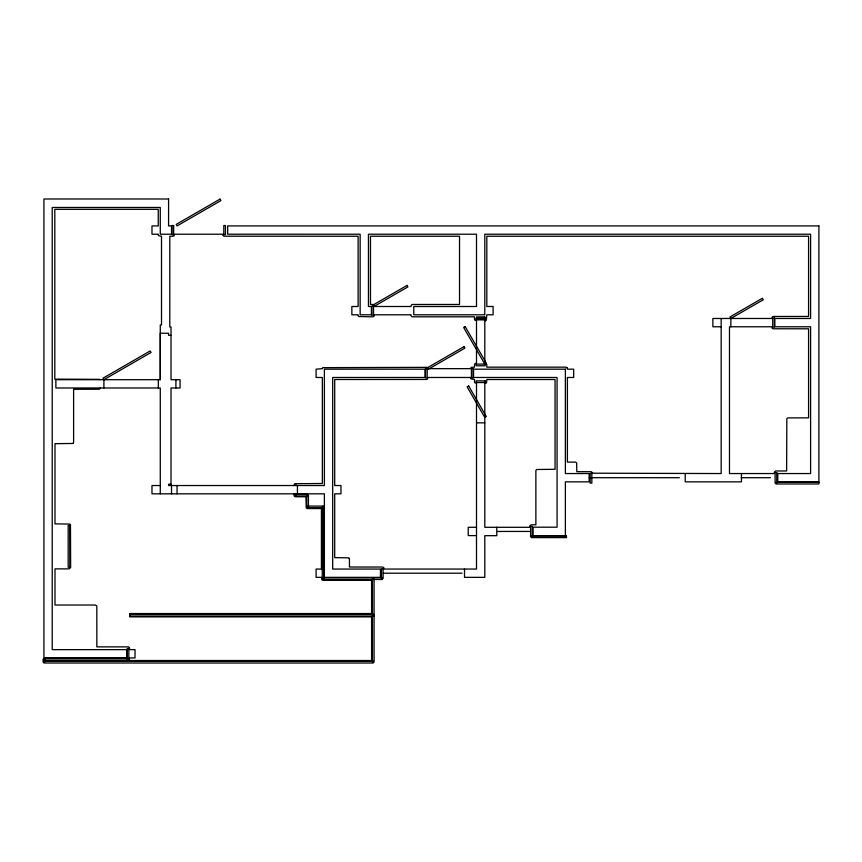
<?xml version="1.0" encoding="UTF-8"?>
<svg xmlns="http://www.w3.org/2000/svg" width="862" height="862" viewBox="0 0 862 862"><rect width="100%" height="100%" fill="white"/><g stroke="black" fill="none" stroke-linecap="round" stroke-linejoin="round"><path stroke-width="1.29" d="M160.278 493.829L160.278 387.986L55.879 387.986L55.879 379.689L160.278 379.689L160.278 333.228L168.575 333.228L168.575 335.318L171.021 335.318M100.315 387.986L100.154 388.406A1.605 1.605 0 0 1 99.626 388.988A1.713 1.713 0 0 1 99.022 389.247L73.615 389.279L73.615 442.174A1.724 1.724 0 0 1 73.496 442.648L73.13 443.187M103.903 379.689L151.055 352.472L150.182 350.953L103.031 378.181L103.903 379.689L103.903 387.986M730.857 318.477L763.269 299.76L762.396 298.252L729.985 316.968L730.857 318.477L730.857 326.773M471.471 367.352L474.466 367.158L474.477 364.777A1.573 1.573 0 0 1 475.318 363.527L476.503 363.279L476.503 320.686L474.962 320.201A1.605 1.605 0 0 1 474.746 319.953A1.692 1.692 0 0 1 474.499 319.349L474.466 316.817L412.542 316.807A1.573 1.573 0 0 1 412.068 316.688L411.917 316.623A1.735 1.735 0 0 1 411.088 315.6L411.045 314.792L374.345 314.792L374.151 315.934A1.735 1.735 0 0 1 373.462 316.634L373.321 316.688A1.573 1.573 0 0 1 372.847 316.807L358.861 316.537A1.616 1.616 0 0 1 358.614 316.332A1.735 1.735 0 0 1 358.409 316.074A1.649 1.649 0 0 1 358.161 315.481L358.129 314.792L351.858 314.792L351.858 306.495L358.129 306.495L358.129 236.242L224.303 236.21A1.67 1.67 0 0 1 223.851 236.048A1.735 1.735 0 0 1 223.236 235.488M485.489 320.653L484.8 320.686L484.8 363.279M721.182 326.773L712.874 326.773L712.874 318.477L771.878 318.477L772.083 317.324A1.605 1.605 0 0 1 772.492 316.828L772.621 316.731A1.713 1.713 0 0 1 773.214 316.483L808.578 316.451L808.578 236.242L486.825 236.242L486.825 306.495L493.096 306.495L493.096 314.792L486.825 314.792L486.34 320.201A1.735 1.735 0 0 1 485.478 320.664M476.503 422.843L484.8 422.843M589.22 477.699L679.385 477.699M741.169 477.699L770.412 477.699M171.021 484.218L168.575 484.218L168.575 485.532L324.381 485.532L324.381 369.184L425.052 369.184L425.052 377.481L332.678 377.481L332.678 569.06L380.433 569.06L380.433 577.357L324.381 577.357L324.381 493.829L151.981 493.829L151.981 485.532L160.278 485.532M294.782 485.166L296.453 485.166M294.782 495.122L296.453 495.122M476.503 527.296L468.206 527.296L468.206 535.593L476.503 535.593M497.773 531.445L529.667 531.445M383.353 573.208L462.043 573.208M129.72 614.369L373.989 614.369L373.989 616.028L129.72 616.028M485.489 363.311L486.696 364.303A1.724 1.724 0 0 1 486.814 364.777L486.825 367.158L565.903 367.158A1.724 1.724 0 0 1 566.377 367.277L566.916 367.643A1.724 1.724 0 0 1 567.239 368.052M99.927 379.689L99.863 379.625A1.735 1.735 0 0 0 99.475 379.334L54.812 379.14L54.812 209.326L158.252 209.326L158.252 225.919L151.981 225.919L151.981 234.216L158.252 234.216L158.285 234.906A1.692 1.692 0 0 0 158.533 235.509A1.605 1.605 0 0 0 158.737 235.757L161.506 236.242L161.506 324.931L160.278 324.931L160.278 379.689M772.363 328.314L771.878 326.773L729.478 326.773L729.478 473.55L774.281 473.55L774.281 472.462A1.724 1.724 0 0 1 774.399 471.988L775.778 470.975L786.629 470.964L786.834 418.738A1.605 1.605 0 0 1 787.243 418.242L787.372 418.135A1.713 1.713 0 0 1 787.965 417.898L808.578 417.854L808.578 328.799L773.214 328.767A1.724 1.724 0 0 1 772.352 328.314M349.336 558.651L349.078 558.231A1.605 1.605 0 0 0 348.582 557.822L334.704 557.628L334.704 493.829L340.975 493.829L340.975 485.532L334.704 485.532L334.704 379.506L426.83 379.442A1.713 1.713 0 0 0 427.272 379.226L428.005 377.481L470.598 377.481L470.674 378.332A1.713 1.713 0 0 0 470.878 378.774L474.466 379.506L474.542 382.2A1.713 1.713 0 0 0 474.746 382.642L476.503 383.385L476.503 569.06L383.935 569.06L383.741 567.907M567.207 368.031L567.401 369.184L573.672 369.184L573.672 377.481L567.401 377.481L567.401 462.118L575.31 462.118A1.724 1.724 0 0 1 575.784 462.237L576.322 462.603A1.724 1.724 0 0 1 576.646 463.013L576.807 471.697L591.16 471.708L592.539 472.732A1.724 1.724 0 0 1 592.657 473.195L721.182 473.55L721.171 318.477M427.875 368.182L427.627 367.762A1.605 1.605 0 0 0 427.132 367.352L322.841 367.643A1.735 1.735 0 0 0 322.55 368.031L322.474 368.182A1.573 1.573 0 0 0 322.356 368.656L316.085 369.184L316.085 377.481L322.356 377.481L322.356 483.507L294.836 483.701A1.735 1.735 0 0 0 294.438 483.991L293.953 485.532M374.28 305.644L374.345 306.495L411.045 306.495L411.239 305.342A1.735 1.735 0 0 1 411.939 304.642L412.068 304.588A1.573 1.573 0 0 1 412.542 304.469L459.532 304.469L459.532 236.242L370.477 236.242L370.477 304.469L372.847 304.469A1.573 1.573 0 0 1 373.321 304.588L373.472 304.663A1.735 1.735 0 0 1 373.742 304.846M349.455 559.126L349.455 567.024L382.437 567.034A1.724 1.724 0 0 1 382.911 567.153L383.45 567.519A1.724 1.724 0 0 1 383.773 567.929M741.46 473.55L741.46 481.847L685.225 481.847L685.225 473.55M496.781 527.199L496.781 535.679L484.8 535.679L484.8 577.357L464.51 577.357L464.51 569.06M484.8 414.547L484.8 383.385L485.489 383.353A1.713 1.713 0 0 0 486.082 383.105A1.605 1.605 0 0 0 486.34 382.89A1.605 1.605 0 0 0 486.631 382.502L486.825 379.506L555.053 379.506L555.053 469.305L536.746 469.499A1.573 1.573 0 0 0 536.218 469.952A1.735 1.735 0 0 0 536.067 470.178L535.992 470.329A1.573 1.573 0 0 0 535.873 470.803L535.873 524.807L531.283 524.807L529.979 525.68A1.724 1.724 0 0 0 529.818 526.132L529.785 527.296L484.8 527.296L484.8 415.818M297.433 485.532L297.433 493.829M293.953 493.829L294.157 495.898A1.605 1.605 0 0 0 294.567 496.404A1.724 1.724 0 0 0 295.289 496.749L305.945 496.781L306.225 507.837A1.616 1.616 0 0 0 306.549 508.203A1.735 1.735 0 0 0 306.818 508.386L306.969 508.451A1.573 1.573 0 0 0 307.443 508.569L321.429 508.58L321.429 569.06L316.085 569.06L316.085 577.357L321.429 577.357L321.914 579.814A1.605 1.605 0 0 0 322.313 580.104A1.692 1.692 0 0 0 322.765 580.277L371.587 580.309L371.587 613.539L129.72 613.539L129.72 616.858L371.587 616.858L371.587 660.507L129.052 660.507L129.666 657.932L135.022 657.932L135.022 649.636L129.666 649.636L129.472 647.739A1.605 1.605 0 0 0 128.794 647.06L128.643 646.996A1.724 1.724 0 0 0 128.169 646.877L96.846 646.866L96.824 606.352A1.649 1.649 0 0 0 96.566 605.749L95.186 605.016L54.996 605.016L54.996 568.877L69.175 568.866L70.63 567.541L70.469 524.753A1.605 1.605 0 0 0 70.178 524.365A1.605 1.605 0 0 0 69.79 524.074L54.996 523.88L54.996 443.671L72.742 443.477A1.724 1.724 0 0 0 73.108 443.23M177.066 485.532L177.066 493.829M175.913 379.689L175.913 387.986M171.527 485.532L171.527 493.829M171.021 485.532L171.021 387.986L180.061 387.986L180.061 379.689L171.021 379.689L171.021 327.021L169.803 327.021L169.803 236.242L172.982 236.231A1.573 1.573 0 0 0 173.445 236.113L173.596 236.048A1.735 1.735 0 0 0 174.275 235.369L174.48 234.216L222.967 234.216L222.999 234.906A1.67 1.67 0 0 0 223.247 235.509M158.349 379.689L158.349 387.986M349.315 558.619A1.605 1.605 0 0 1 349.433 559.093M471.439 367.406A1.573 1.573 0 0 0 470.609 368.656L427.994 368.656A1.605 1.605 0 0 0 427.854 368.149M220.025 199.1L176.193 224.4L177.066 225.919L220.898 200.609L220.025 199.1M407.015 285.419L373.117 304.976L374 306.495L407.888 286.927L407.015 285.419M465.178 326.612L463.659 327.485L484.8 364.087L486.308 363.214L465.178 326.612M464.036 346.621L427.563 367.675L428.436 369.184L464.909 348.129L464.036 346.621M468.659 385.993L467.15 386.866L484.8 417.434L486.308 416.561L468.659 385.993M168.575 198.993L43.93 198.993L43.93 657.932L126.725 657.932L126.725 649.636L52.226 649.636L52.226 207.473L160.278 207.473L160.278 234.216L171.527 234.216L171.527 225.919L168.575 225.919L168.575 198.993M173.65 225.542L171.98 225.542L171.98 234.583L173.65 234.583L173.65 225.542M225.456 225.542L223.797 225.542L223.797 234.583L225.456 234.583L225.456 225.542M818.9 225.919L227.676 225.919L227.676 234.216L360.154 234.216L360.154 314.792L371.403 314.792L371.403 306.495L368.451 306.495L368.451 234.216L476.503 234.216L476.503 306.495L413.803 306.495L413.803 314.792L484.8 314.792L484.8 234.216L810.603 234.216L810.603 318.477L774.83 318.477L774.83 326.773L810.603 326.773L810.603 473.55L777.783 473.55L777.783 481.847L818.9 481.847L818.9 225.919M373.526 306.129L371.856 306.129L371.856 315.158L373.526 315.158L373.526 306.129M484.8 316.904L476.503 316.904L476.503 318.574L484.8 318.574L484.8 316.904M485.166 318.197L476.126 318.197L476.126 319.867L485.166 319.867L485.166 318.197M774.378 318.11L772.708 318.11L772.708 327.14L774.378 327.14L774.378 318.11M485.166 364.109L476.126 364.109L476.126 365.779L485.166 365.779L485.166 364.109M427.175 368.817L425.516 368.817L425.516 377.847L427.175 377.847L427.175 368.817M473.087 368.817L471.428 368.817L471.428 377.847L473.087 377.847L473.087 368.817M565.375 369.184L473.55 369.184L473.55 377.481L557.078 377.481L557.078 527.199L533.104 527.199L533.104 535.679L565.375 535.679L565.375 481.847L589.155 481.847L589.155 473.55L565.375 473.55L565.375 369.184M485.166 380.885L476.126 380.885L476.126 382.556L485.166 382.556L485.166 380.885M776.77 472.624L775.11 472.624L775.11 483.129L776.77 483.129L776.77 472.624M591.838 473.357L590.168 473.357L590.168 483.129L591.838 483.129L591.838 473.357M818.9 482.3L775.94 482.3L775.94 483.97L818.9 483.97L818.9 482.3M307.605 494.282L295.612 494.282L295.612 495.952L307.605 495.952L307.605 494.282M308.434 495.122L306.764 495.122L306.764 506.921L308.434 506.921L308.434 495.122M323.088 506.091L307.605 506.091L307.605 507.75L323.088 507.75L323.088 506.091M323.918 506.921L322.259 506.921L322.259 578.639L323.918 578.639L323.918 506.921M69.844 525.54L68.173 525.54L68.173 567.218L69.844 567.218L69.844 525.54M532.274 526.466L530.615 526.466L530.615 536.789L532.274 536.789L532.274 526.466M566.474 535.959L531.445 535.959L531.445 537.619L566.474 537.619L566.474 535.959M383.105 568.683L381.446 568.683L381.446 578.639L383.105 578.639L383.105 568.683M382.275 577.809L323.088 577.809L323.088 579.479L382.275 579.479L382.275 577.809M374.076 578.639L372.406 578.639L372.406 662.167L374.076 662.167L374.076 578.639M128.847 648.526L127.177 648.526L127.177 659.225L128.847 659.225L128.847 648.526M128.007 658.385L43.93 658.385L43.93 660.055L128.007 660.055L128.007 658.385M44.759 659.225L43.1 659.225L43.1 662.167L44.759 662.167L44.759 659.225M373.246 661.337L43.93 661.337L43.93 663.007L373.246 663.007L373.246 661.337"/></g></svg>
